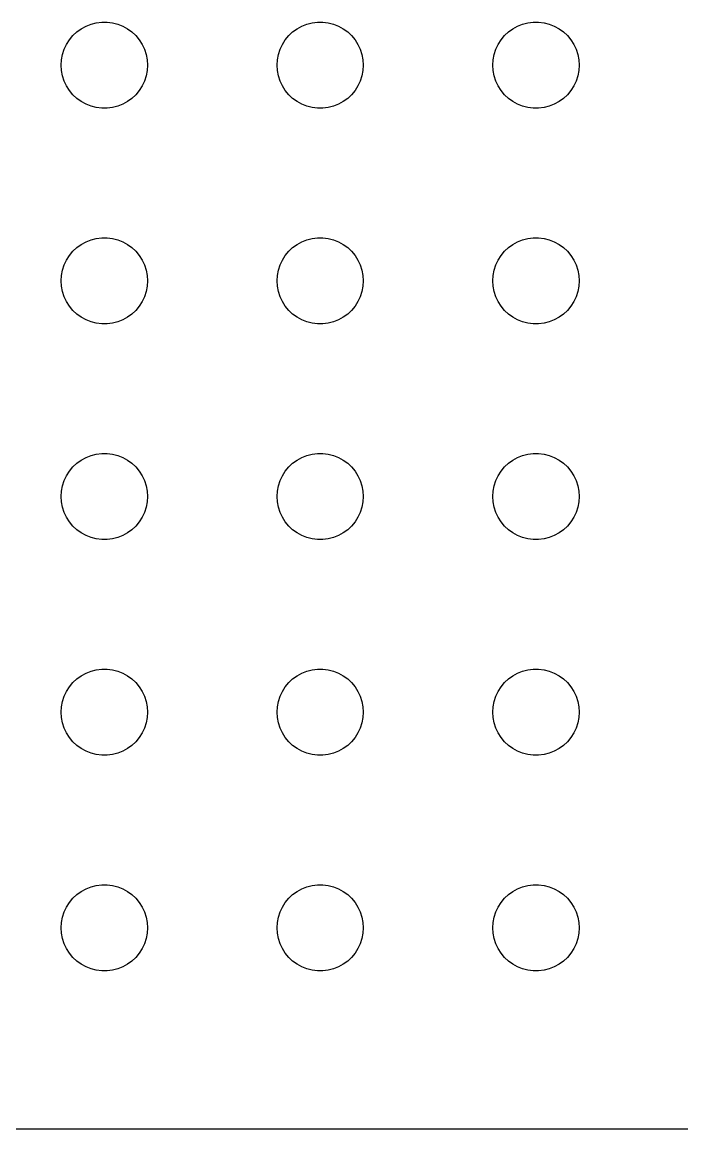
# Model space of a CAD drawing. Header units: metres. Extents: x -90 to 90, y -89 to 89.
# Drawn here: x 19.64 to 42.57, y -89.49 to -51 of the extents above; entities that cross this region are included whole.
import ezdxf

# ---------------------------------------------------------------- set-up
doc = ezdxf.new("R2010")
doc.units = ezdxf.units.M

msp = doc.modelspace()

# ---------------------------------------------------------------- linework, layer by layer
for p, q in [((21.6963, -51.2335), (21.8613, -51.1428)), ((21.8613, -51.1428), (22.0365, -51.0734)), ((22.0365, -51.0734), (22.2189, -51.0266)), ((22.2189, -51.0266), (22.4058, -51.003)), ((22.4058, -51.003), (22.5942, -51.003)), ((22.5942, -51.003), (22.7811, -51.0266)), ((22.7811, -51.0266), (22.9635, -51.0734)), ((22.9635, -51.0734), (23.1387, -51.1428)), ((23.1387, -51.1428), (23.3037, -51.2335)), ((29.1963, -51.2335), (29.3613, -51.1428)), ((29.3613, -51.1428), (29.5365, -51.0734)), ((29.5365, -51.0734), (29.7189, -51.0266)), ((29.7189, -51.0266), (29.9058, -51.003)), ((29.9058, -51.003), (30.0942, -51.003)), ((30.0942, -51.003), (30.2811, -51.0266)), ((30.2811, -51.0266), (30.4635, -51.0734)), ((30.4635, -51.0734), (30.6387, -51.1428)), ((30.6387, -51.1428), (30.8037, -51.2335)), ((36.6963, -51.2335), (36.8613, -51.1428)), ((36.8613, -51.1428), (37.0365, -51.0734)), ((37.0365, -51.0734), (37.2189, -51.0266)), ((37.2189, -51.0266), (37.4058, -51.003)), ((37.4058, -51.003), (37.5942, -51.003)), ((37.5942, -51.003), (37.7811, -51.0266)), ((37.7811, -51.0266), (37.9635, -51.0734)), ((37.9635, -51.0734), (38.1387, -51.1428)), ((38.1387, -51.1428), (38.3037, -51.2335)), ((21.2865, -51.6183), (21.4065, -51.4732)), ((21.4065, -51.4732), (21.5439, -51.3442)), ((21.5439, -51.3442), (21.6963, -51.2335)), ((23.3037, -51.2335), (23.4561, -51.3442)), ((23.4561, -51.3442), (23.5934, -51.4732)), ((23.5934, -51.4732), (23.7135, -51.6183)), ((28.7865, -51.6183), (28.9065, -51.4732)), ((28.9065, -51.4732), (29.0439, -51.3442)), ((29.0439, -51.3442), (29.1963, -51.2335)), ((30.8037, -51.2335), (30.9561, -51.3442)), ((30.9561, -51.3442), (31.0934, -51.4732)), ((31.0934, -51.4732), (31.2135, -51.6183)), ((36.2865, -51.6183), (36.4065, -51.4732)), ((36.4065, -51.4732), (36.5439, -51.3442)), ((36.5439, -51.3442), (36.6963, -51.2335)), ((38.3037, -51.2335), (38.4561, -51.3442)), ((38.4561, -51.3442), (38.5934, -51.4732)), ((38.5934, -51.4732), (38.7135, -51.6183)), ((21.0471, -52.127), (21.1053, -51.9478)), ((21.1053, -51.9478), (21.1855, -51.7774)), ((21.1855, -51.7774), (21.2865, -51.6183)), ((23.7135, -51.6183), (23.8145, -51.7774)), ((23.8145, -51.7774), (23.8947, -51.9478)), ((23.8947, -51.9478), (23.9529, -52.127)), ((28.5471, -52.127), (28.6053, -51.9478)), ((28.6053, -51.9478), (28.6855, -51.7774)), ((28.6855, -51.7774), (28.7865, -51.6183)), ((31.2135, -51.6183), (31.3145, -51.7774)), ((31.3145, -51.7774), (31.3947, -51.9478)), ((31.3947, -51.9478), (31.4529, -52.127)), ((36.0471, -52.127), (36.1053, -51.9478)), ((36.1053, -51.9478), (36.1855, -51.7774)), ((36.1855, -51.7774), (36.2865, -51.6183)), ((38.7135, -51.6183), (38.8145, -51.7774)), ((38.8145, -51.7774), (38.8947, -51.9478)), ((38.8947, -51.9478), (38.9529, -52.127)), ((21, -52.5), (21.0118, -52.312)), ((21.0118, -52.312), (21.0471, -52.127)), ((23.9529, -52.127), (23.9882, -52.312)), ((23.9882, -52.312), (24, -52.5)), ((28.5, -52.5), (28.5118, -52.312)), ((28.5118, -52.312), (28.5471, -52.127)), ((31.4529, -52.127), (31.4882, -52.312)), ((31.4882, -52.312), (31.5, -52.5)), ((36, -52.5), (36.0118, -52.312)), ((36.0118, -52.312), (36.0471, -52.127)), ((38.9529, -52.127), (38.9882, -52.312)), ((38.9882, -52.312), (39, -52.5)), ((21.0118, -52.688), (21, -52.5)), ((21.0471, -52.873), (21.0118, -52.688)), ((23.9882, -52.688), (23.9529, -52.873)), ((24, -52.5), (23.9882, -52.688)), ((28.5118, -52.688), (28.5, -52.5)), ((28.5471, -52.873), (28.5118, -52.688)), ((31.4882, -52.688), (31.4529, -52.873)), ((31.5, -52.5), (31.4882, -52.688)), ((36.0118, -52.688), (36, -52.5)), ((36.0471, -52.873), (36.0118, -52.688)), ((38.9882, -52.688), (38.9529, -52.873)), ((39, -52.5), (38.9882, -52.688)), ((21.1053, -53.0522), (21.0471, -52.873)), ((21.1855, -53.2226), (21.1053, -53.0522)), ((23.8947, -53.0522), (23.8145, -53.2226)), ((23.9529, -52.873), (23.8947, -53.0522)), ((28.6053, -53.0522), (28.5471, -52.873)), ((28.6855, -53.2226), (28.6053, -53.0522)), ((31.3947, -53.0522), (31.3145, -53.2226)), ((31.4529, -52.873), (31.3947, -53.0522)), ((36.1053, -53.0522), (36.0471, -52.873)), ((36.1855, -53.2226), (36.1053, -53.0522)), ((38.8947, -53.0522), (38.8145, -53.2226)), ((38.9529, -52.873), (38.8947, -53.0522)), ((21.2865, -53.3817), (21.1855, -53.2226)), ((21.4065, -53.5268), (21.2865, -53.3817)), ((23.7135, -53.3817), (23.5934, -53.5268)), ((23.8145, -53.2226), (23.7135, -53.3817)), ((28.7865, -53.3817), (28.6855, -53.2226)), ((28.9065, -53.5268), (28.7865, -53.3817)), ((31.2135, -53.3817), (31.0934, -53.5268)), ((31.3145, -53.2226), (31.2135, -53.3817)), ((36.2865, -53.3817), (36.1855, -53.2226)), ((36.4065, -53.5268), (36.2865, -53.3817)), ((38.7135, -53.3817), (38.5934, -53.5268)), ((38.8145, -53.2226), (38.7135, -53.3817)), ((21.5439, -53.6558), (21.4065, -53.5268)), ((21.6963, -53.7665), (21.5439, -53.6558)), ((21.8613, -53.8572), (21.6963, -53.7665)), ((22.0365, -53.9266), (21.8613, -53.8572)), ((23.1387, -53.8572), (22.9635, -53.9266)), ((23.3037, -53.7665), (23.1387, -53.8572)), ((23.4561, -53.6558), (23.3037, -53.7665)), ((23.5934, -53.5268), (23.4561, -53.6558)), ((29.0439, -53.6558), (28.9065, -53.5268)), ((29.1963, -53.7665), (29.0439, -53.6558)), ((29.3613, -53.8572), (29.1963, -53.7665)), ((29.5365, -53.9266), (29.3613, -53.8572)), ((30.6387, -53.8572), (30.4635, -53.9266)), ((30.8037, -53.7665), (30.6387, -53.8572)), ((30.9561, -53.6558), (30.8037, -53.7665)), ((31.0934, -53.5268), (30.9561, -53.6558)), ((36.5439, -53.6558), (36.4065, -53.5268)), ((36.6963, -53.7665), (36.5439, -53.6558)), ((36.8613, -53.8572), (36.6963, -53.7665)), ((37.0365, -53.9266), (36.8613, -53.8572)), ((38.1387, -53.8572), (37.9635, -53.9266)), ((38.3037, -53.7665), (38.1387, -53.8572)), ((38.4561, -53.6558), (38.3037, -53.7665)), ((38.5934, -53.5268), (38.4561, -53.6558)), ((22.2189, -53.9734), (22.0365, -53.9266)), ((22.4058, -53.997), (22.2189, -53.9734)), ((22.5942, -53.997), (22.4058, -53.997)), ((22.7811, -53.9734), (22.5942, -53.997)), ((22.9635, -53.9266), (22.7811, -53.9734)), ((29.7189, -53.9734), (29.5365, -53.9266)), ((29.9058, -53.997), (29.7189, -53.9734)), ((30.0942, -53.997), (29.9058, -53.997)), ((30.2811, -53.9734), (30.0942, -53.997)), ((30.4635, -53.9266), (30.2811, -53.9734)), ((37.2189, -53.9734), (37.0365, -53.9266)), ((37.4058, -53.997), (37.2189, -53.9734)), ((37.5942, -53.997), (37.4058, -53.997)), ((37.7811, -53.9734), (37.5942, -53.997)), ((37.9635, -53.9266), (37.7811, -53.9734)), ((21.4065, -58.9732), (21.5439, -58.8442)), ((21.5439, -58.8442), (21.6963, -58.7335)), ((21.6963, -58.7335), (21.8613, -58.6428)), ((21.8613, -58.6428), (22.0365, -58.5734)), ((22.0365, -58.5734), (22.2189, -58.5266)), ((22.2189, -58.5266), (22.4058, -58.503)), ((22.4058, -58.503), (22.5942, -58.503)), ((22.5942, -58.503), (22.7811, -58.5266)), ((22.7811, -58.5266), (22.9635, -58.5734)), ((22.9635, -58.5734), (23.1387, -58.6428)), ((23.1387, -58.6428), (23.3037, -58.7335)), ((23.3037, -58.7335), (23.4561, -58.8442)), ((23.4561, -58.8442), (23.5934, -58.9732)), ((28.9065, -58.9732), (29.0439, -58.8442)), ((29.0439, -58.8442), (29.1963, -58.7335)), ((29.1963, -58.7335), (29.3613, -58.6428)), ((29.3613, -58.6428), (29.5365, -58.5734)), ((29.5365, -58.5734), (29.7189, -58.5266)), ((29.7189, -58.5266), (29.9058, -58.503)), ((29.9058, -58.503), (30.0942, -58.503)), ((30.0942, -58.503), (30.2811, -58.5266)), ((30.2811, -58.5266), (30.4635, -58.5734)), ((30.4635, -58.5734), (30.6387, -58.6428)), ((30.6387, -58.6428), (30.8037, -58.7335)), ((30.8037, -58.7335), (30.9561, -58.8442)), ((30.9561, -58.8442), (31.0934, -58.9732)), ((36.4065, -58.9732), (36.5439, -58.8442)), ((36.5439, -58.8442), (36.6963, -58.7335)), ((36.6963, -58.7335), (36.8613, -58.6428)), ((36.8613, -58.6428), (37.0365, -58.5734)), ((37.0365, -58.5734), (37.2189, -58.5266)), ((37.2189, -58.5266), (37.4058, -58.503)), ((37.4058, -58.503), (37.5942, -58.503)), ((37.5942, -58.503), (37.7811, -58.5266)), ((37.7811, -58.5266), (37.9635, -58.5734)), ((37.9635, -58.5734), (38.1387, -58.6428)), ((38.1387, -58.6428), (38.3037, -58.7335)), ((38.3037, -58.7335), (38.4561, -58.8442)), ((38.4561, -58.8442), (38.5934, -58.9732)), ((21.1855, -59.2774), (21.2865, -59.1183)), ((21.2865, -59.1183), (21.4065, -58.9732)), ((23.5934, -58.9732), (23.7135, -59.1183)), ((23.7135, -59.1183), (23.8145, -59.2774)), ((28.6855, -59.2774), (28.7865, -59.1183)), ((28.7865, -59.1183), (28.9065, -58.9732)), ((31.0934, -58.9732), (31.2135, -59.1183)), ((31.2135, -59.1183), (31.3145, -59.2774)), ((36.1855, -59.2774), (36.2865, -59.1183)), ((36.2865, -59.1183), (36.4065, -58.9732)), ((38.5934, -58.9732), (38.7135, -59.1183)), ((38.7135, -59.1183), (38.8145, -59.2774)), ((21.0118, -59.812), (21.0471, -59.627)), ((21.0471, -59.627), (21.1053, -59.4478)), ((21.1053, -59.4478), (21.1855, -59.2774)), ((23.8145, -59.2774), (23.8947, -59.4478)), ((23.8947, -59.4478), (23.9529, -59.627)), ((23.9529, -59.627), (23.9882, -59.812)), ((28.5118, -59.812), (28.5471, -59.627)), ((28.5471, -59.627), (28.6053, -59.4478)), ((28.6053, -59.4478), (28.6855, -59.2774)), ((31.3145, -59.2774), (31.3947, -59.4478)), ((31.3947, -59.4478), (31.4529, -59.627)), ((31.4529, -59.627), (31.4882, -59.812)), ((36.0118, -59.812), (36.0471, -59.627)), ((36.0471, -59.627), (36.1053, -59.4478)), ((36.1053, -59.4478), (36.1855, -59.2774)), ((38.8145, -59.2774), (38.8947, -59.4478)), ((38.8947, -59.4478), (38.9529, -59.627)), ((38.9529, -59.627), (38.9882, -59.812)), ((21, -60), (21.0118, -59.812)), ((21.0118, -60.188), (21, -60)), ((23.9882, -59.812), (24, -60)), ((24, -60), (23.9882, -60.188)), ((28.5, -60), (28.5118, -59.812)), ((28.5118, -60.188), (28.5, -60)), ((31.4882, -59.812), (31.5, -60)), ((31.5, -60), (31.4882, -60.188)), ((36, -60), (36.0118, -59.812)), ((36.0118, -60.188), (36, -60)), ((38.9882, -59.812), (39, -60)), ((39, -60), (38.9882, -60.188)), ((21.0471, -60.373), (21.0118, -60.188)), ((21.1053, -60.5522), (21.0471, -60.373)), ((23.9529, -60.373), (23.8947, -60.5522)), ((23.9882, -60.188), (23.9529, -60.373)), ((28.5471, -60.373), (28.5118, -60.188)), ((28.6053, -60.5522), (28.5471, -60.373)), ((31.4529, -60.373), (31.3947, -60.5522)), ((31.4882, -60.188), (31.4529, -60.373)), ((36.0471, -60.373), (36.0118, -60.188)), ((36.1053, -60.5522), (36.0471, -60.373)), ((38.9529, -60.373), (38.8947, -60.5522)), ((38.9882, -60.188), (38.9529, -60.373)), ((21.1855, -60.7226), (21.1053, -60.5522)), ((21.2865, -60.8817), (21.1855, -60.7226)), ((23.8145, -60.7226), (23.7135, -60.8817)), ((23.8947, -60.5522), (23.8145, -60.7226)), ((28.6855, -60.7226), (28.6053, -60.5522)), ((28.7865, -60.8817), (28.6855, -60.7226)), ((31.3145, -60.7226), (31.2135, -60.8817)), ((31.3947, -60.5522), (31.3145, -60.7226)), ((36.1855, -60.7226), (36.1053, -60.5522)), ((36.2865, -60.8817), (36.1855, -60.7226)), ((38.8145, -60.7226), (38.7135, -60.8817)), ((38.8947, -60.5522), (38.8145, -60.7226)), ((21.4065, -61.0268), (21.2865, -60.8817)), ((21.5439, -61.1558), (21.4065, -61.0268)), ((21.6963, -61.2665), (21.5439, -61.1558)), ((23.4561, -61.1558), (23.3037, -61.2665)), ((23.5934, -61.0268), (23.4561, -61.1558)), ((23.7135, -60.8817), (23.5934, -61.0268)), ((28.9065, -61.0268), (28.7865, -60.8817)), ((29.0439, -61.1558), (28.9065, -61.0268)), ((29.1963, -61.2665), (29.0439, -61.1558)), ((30.9561, -61.1558), (30.8037, -61.2665)), ((31.0934, -61.0268), (30.9561, -61.1558)), ((31.2135, -60.8817), (31.0934, -61.0268)), ((36.4065, -61.0268), (36.2865, -60.8817)), ((36.5439, -61.1558), (36.4065, -61.0268)), ((36.6963, -61.2665), (36.5439, -61.1558)), ((38.4561, -61.1558), (38.3037, -61.2665)), ((38.5934, -61.0268), (38.4561, -61.1558)), ((38.7135, -60.8817), (38.5934, -61.0268)), ((21.8613, -61.3572), (21.6963, -61.2665)), ((22.0365, -61.4266), (21.8613, -61.3572)), ((22.2189, -61.4734), (22.0365, -61.4266)), ((22.4058, -61.497), (22.2189, -61.4734)), ((22.5942, -61.497), (22.4058, -61.497)), ((22.7811, -61.4734), (22.5942, -61.497)), ((22.9635, -61.4266), (22.7811, -61.4734)), ((23.1387, -61.3572), (22.9635, -61.4266)), ((23.3037, -61.2665), (23.1387, -61.3572)), ((29.3613, -61.3572), (29.1963, -61.2665)), ((29.5365, -61.4266), (29.3613, -61.3572)), ((29.7189, -61.4734), (29.5365, -61.4266)), ((29.9058, -61.497), (29.7189, -61.4734)), ((30.0942, -61.497), (29.9058, -61.497)), ((30.2811, -61.4734), (30.0942, -61.497)), ((30.4635, -61.4266), (30.2811, -61.4734)), ((30.6387, -61.3572), (30.4635, -61.4266)), ((30.8037, -61.2665), (30.6387, -61.3572)), ((36.8613, -61.3572), (36.6963, -61.2665)), ((37.0365, -61.4266), (36.8613, -61.3572)), ((37.2189, -61.4734), (37.0365, -61.4266)), ((37.4058, -61.497), (37.2189, -61.4734)), ((37.5942, -61.497), (37.4058, -61.497)), ((37.7811, -61.4734), (37.5942, -61.497)), ((37.9635, -61.4266), (37.7811, -61.4734)), ((38.1387, -61.3572), (37.9635, -61.4266)), ((38.3037, -61.2665), (38.1387, -61.3572)), ((21.6963, -66.2335), (21.8613, -66.1428)), ((21.8613, -66.1428), (22.0365, -66.0734)), ((22.0365, -66.0734), (22.2189, -66.0266)), ((22.2189, -66.0266), (22.4058, -66.003)), ((22.4058, -66.003), (22.5942, -66.003)), ((22.5942, -66.003), (22.7811, -66.0266)), ((22.7811, -66.0266), (22.9635, -66.0734)), ((22.9635, -66.0734), (23.1387, -66.1428)), ((23.1387, -66.1428), (23.3037, -66.2335)), ((29.1963, -66.2335), (29.3613, -66.1428)), ((29.3613, -66.1428), (29.5365, -66.0734)), ((29.5365, -66.0734), (29.7189, -66.0266)), ((29.7189, -66.0266), (29.9058, -66.003)), ((29.9058, -66.003), (30.0942, -66.003)), ((30.0942, -66.003), (30.2811, -66.0266)), ((30.2811, -66.0266), (30.4635, -66.0734)), ((30.4635, -66.0734), (30.6387, -66.1428)), ((30.6387, -66.1428), (30.8037, -66.2335)), ((36.6963, -66.2335), (36.8613, -66.1428)), ((36.8613, -66.1428), (37.0365, -66.0734)), ((37.0365, -66.0734), (37.2189, -66.0266)), ((37.2189, -66.0266), (37.4058, -66.003)), ((37.4058, -66.003), (37.5942, -66.003)), ((37.5942, -66.003), (37.7811, -66.0266)), ((37.7811, -66.0266), (37.9635, -66.0734)), ((37.9635, -66.0734), (38.1387, -66.1428)), ((38.1387, -66.1428), (38.3037, -66.2335)), ((21.2865, -66.6183), (21.4065, -66.4732)), ((21.4065, -66.4732), (21.5439, -66.3442)), ((21.5439, -66.3442), (21.6963, -66.2335)), ((23.3037, -66.2335), (23.4561, -66.3442)), ((23.4561, -66.3442), (23.5934, -66.4732)), ((23.5934, -66.4732), (23.7135, -66.6183)), ((28.7865, -66.6183), (28.9065, -66.4732)), ((28.9065, -66.4732), (29.0439, -66.3442)), ((29.0439, -66.3442), (29.1963, -66.2335)), ((30.8037, -66.2335), (30.9561, -66.3442)), ((30.9561, -66.3442), (31.0934, -66.4732)), ((31.0934, -66.4732), (31.2135, -66.6183)), ((36.2865, -66.6183), (36.4065, -66.4732)), ((36.4065, -66.4732), (36.5439, -66.3442)), ((36.5439, -66.3442), (36.6963, -66.2335)), ((38.3037, -66.2335), (38.4561, -66.3442)), ((38.4561, -66.3442), (38.5934, -66.4732)), ((38.5934, -66.4732), (38.7135, -66.6183)), ((21.0471, -67.127), (21.1053, -66.9478)), ((21.1053, -66.9478), (21.1855, -66.7774)), ((21.1855, -66.7774), (21.2865, -66.6183)), ((23.7135, -66.6183), (23.8145, -66.7774)), ((23.8145, -66.7774), (23.8947, -66.9478)), ((23.8947, -66.9478), (23.9529, -67.127)), ((28.5471, -67.127), (28.6053, -66.9478)), ((28.6053, -66.9478), (28.6855, -66.7774)), ((28.6855, -66.7774), (28.7865, -66.6183)), ((31.2135, -66.6183), (31.3145, -66.7774)), ((31.3145, -66.7774), (31.3947, -66.9478)), ((31.3947, -66.9478), (31.4529, -67.127)), ((36.0471, -67.127), (36.1053, -66.9478)), ((36.1053, -66.9478), (36.1855, -66.7774)), ((36.1855, -66.7774), (36.2865, -66.6183)), ((38.7135, -66.6183), (38.8145, -66.7774)), ((38.8145, -66.7774), (38.8947, -66.9478)), ((38.8947, -66.9478), (38.9529, -67.127)), ((21, -67.5), (21.0118, -67.312)), ((21.0118, -67.312), (21.0471, -67.127)), ((23.9529, -67.127), (23.9882, -67.312)), ((23.9882, -67.312), (24, -67.5)), ((28.5, -67.5), (28.5118, -67.312)), ((28.5118, -67.312), (28.5471, -67.127)), ((31.4529, -67.127), (31.4882, -67.312)), ((31.4882, -67.312), (31.5, -67.5)), ((36, -67.5), (36.0118, -67.312)), ((36.0118, -67.312), (36.0471, -67.127)), ((38.9529, -67.127), (38.9882, -67.312)), ((38.9882, -67.312), (39, -67.5)), ((21.0118, -67.688), (21, -67.5)), ((21.0471, -67.873), (21.0118, -67.688)), ((23.9882, -67.688), (23.9529, -67.873)), ((24, -67.5), (23.9882, -67.688)), ((28.5118, -67.688), (28.5, -67.5)), ((28.5471, -67.873), (28.5118, -67.688)), ((31.4882, -67.688), (31.4529, -67.873)), ((31.5, -67.5), (31.4882, -67.688)), ((36.0118, -67.688), (36, -67.5)), ((36.0471, -67.873), (36.0118, -67.688)), ((38.9882, -67.688), (38.9529, -67.873)), ((39, -67.5), (38.9882, -67.688)), ((21.1053, -68.0522), (21.0471, -67.873)), ((21.1855, -68.2226), (21.1053, -68.0522)), ((23.8947, -68.0522), (23.8145, -68.2226)), ((23.9529, -67.873), (23.8947, -68.0522)), ((28.6053, -68.0522), (28.5471, -67.873)), ((28.6855, -68.2226), (28.6053, -68.0522)), ((31.3947, -68.0522), (31.3145, -68.2226)), ((31.4529, -67.873), (31.3947, -68.0522)), ((36.1053, -68.0522), (36.0471, -67.873)), ((36.1855, -68.2226), (36.1053, -68.0522)), ((38.8947, -68.0522), (38.8145, -68.2226)), ((38.9529, -67.873), (38.8947, -68.0522)), ((21.2865, -68.3817), (21.1855, -68.2226)), ((21.4065, -68.5268), (21.2865, -68.3817)), ((23.7135, -68.3817), (23.5934, -68.5268)), ((23.8145, -68.2226), (23.7135, -68.3817)), ((28.7865, -68.3817), (28.6855, -68.2226)), ((28.9065, -68.5268), (28.7865, -68.3817)), ((31.2135, -68.3817), (31.0934, -68.5268)), ((31.3145, -68.2226), (31.2135, -68.3817)), ((36.2865, -68.3817), (36.1855, -68.2226)), ((36.4065, -68.5268), (36.2865, -68.3817)), ((38.7135, -68.3817), (38.5934, -68.5268)), ((38.8145, -68.2226), (38.7135, -68.3817)), ((21.5439, -68.6558), (21.4065, -68.5268)), ((21.6963, -68.7665), (21.5439, -68.6558)), ((21.8613, -68.8572), (21.6963, -68.7665)), ((22.0365, -68.9266), (21.8613, -68.8572)), ((23.1387, -68.8572), (22.9635, -68.9266)), ((23.3037, -68.7665), (23.1387, -68.8572)), ((23.4561, -68.6558), (23.3037, -68.7665)), ((23.5934, -68.5268), (23.4561, -68.6558)), ((29.0439, -68.6558), (28.9065, -68.5268)), ((29.1963, -68.7665), (29.0439, -68.6558)), ((29.3613, -68.8572), (29.1963, -68.7665)), ((29.5365, -68.9266), (29.3613, -68.8572)), ((30.6387, -68.8572), (30.4635, -68.9266)), ((30.8037, -68.7665), (30.6387, -68.8572)), ((30.9561, -68.6558), (30.8037, -68.7665)), ((31.0934, -68.5268), (30.9561, -68.6558)), ((36.5439, -68.6558), (36.4065, -68.5268)), ((36.6963, -68.7665), (36.5439, -68.6558)), ((36.8613, -68.8572), (36.6963, -68.7665)), ((37.0365, -68.9266), (36.8613, -68.8572)), ((38.1387, -68.8572), (37.9635, -68.9266)), ((38.3037, -68.7665), (38.1387, -68.8572)), ((38.4561, -68.6558), (38.3037, -68.7665)), ((38.5934, -68.5268), (38.4561, -68.6558)), ((22.2189, -68.9734), (22.0365, -68.9266)), ((22.4058, -68.997), (22.2189, -68.9734)), ((22.5942, -68.997), (22.4058, -68.997)), ((22.7811, -68.9734), (22.5942, -68.997)), ((22.9635, -68.9266), (22.7811, -68.9734)), ((29.7189, -68.9734), (29.5365, -68.9266)), ((29.9058, -68.997), (29.7189, -68.9734)), ((30.0942, -68.997), (29.9058, -68.997)), ((30.2811, -68.9734), (30.0942, -68.997)), ((30.4635, -68.9266), (30.2811, -68.9734)), ((37.2189, -68.9734), (37.0365, -68.9266)), ((37.4058, -68.997), (37.2189, -68.9734)), ((37.5942, -68.997), (37.4058, -68.997)), ((37.7811, -68.9734), (37.5942, -68.997)), ((37.9635, -68.9266), (37.7811, -68.9734)), ((22.2189, -73.5266), (22.4058, -73.503)), ((22.4058, -73.503), (22.5942, -73.503)), ((22.5942, -73.503), (22.7811, -73.5266)), ((29.7189, -73.5266), (29.9058, -73.503)), ((29.9058, -73.503), (30.0942, -73.503)), ((30.0942, -73.503), (30.2811, -73.5266)), ((37.2189, -73.5266), (37.4058, -73.503)), ((37.4058, -73.503), (37.5942, -73.503)), ((37.5942, -73.503), (37.7811, -73.5266)), ((21.4065, -73.9732), (21.5439, -73.8442)), ((21.5439, -73.8442), (21.6963, -73.7335)), ((21.6963, -73.7335), (21.8613, -73.6428)), ((21.8613, -73.6428), (22.0365, -73.5734)), ((22.0365, -73.5734), (22.2189, -73.5266)), ((22.7811, -73.5266), (22.9635, -73.5734)), ((22.9635, -73.5734), (23.1387, -73.6428)), ((23.1387, -73.6428), (23.3037, -73.7335)), ((23.3037, -73.7335), (23.4561, -73.8442)), ((23.4561, -73.8442), (23.5934, -73.9732)), ((28.9065, -73.9732), (29.0439, -73.8442)), ((29.0439, -73.8442), (29.1963, -73.7335)), ((29.1963, -73.7335), (29.3613, -73.6428)), ((29.3613, -73.6428), (29.5365, -73.5734)), ((29.5365, -73.5734), (29.7189, -73.5266)), ((30.2811, -73.5266), (30.4635, -73.5734)), ((30.4635, -73.5734), (30.6387, -73.6428)), ((30.6387, -73.6428), (30.8037, -73.7335)), ((30.8037, -73.7335), (30.9561, -73.8442)), ((30.9561, -73.8442), (31.0934, -73.9732)), ((36.4065, -73.9732), (36.5439, -73.8442)), ((36.5439, -73.8442), (36.6963, -73.7335)), ((36.6963, -73.7335), (36.8613, -73.6428)), ((36.8613, -73.6428), (37.0365, -73.5734)), ((37.0365, -73.5734), (37.2189, -73.5266)), ((37.7811, -73.5266), (37.9635, -73.5734)), ((37.9635, -73.5734), (38.1387, -73.6428)), ((38.1387, -73.6428), (38.3037, -73.7335)), ((38.3037, -73.7335), (38.4561, -73.8442)), ((38.4561, -73.8442), (38.5934, -73.9732)), ((21.1053, -74.4478), (21.1855, -74.2774)), ((21.1855, -74.2774), (21.2865, -74.1183)), ((21.2865, -74.1183), (21.4065, -73.9732)), ((23.5934, -73.9732), (23.7135, -74.1183)), ((23.7135, -74.1183), (23.8145, -74.2774)), ((23.8145, -74.2774), (23.8947, -74.4478)), ((28.6053, -74.4478), (28.6855, -74.2774)), ((28.6855, -74.2774), (28.7865, -74.1183)), ((28.7865, -74.1183), (28.9065, -73.9732)), ((31.0934, -73.9732), (31.2135, -74.1183)), ((31.2135, -74.1183), (31.3145, -74.2774)), ((31.3145, -74.2774), (31.3947, -74.4478)), ((36.1053, -74.4478), (36.1855, -74.2774)), ((36.1855, -74.2774), (36.2865, -74.1183)), ((36.2865, -74.1183), (36.4065, -73.9732)), ((38.5934, -73.9732), (38.7135, -74.1183)), ((38.7135, -74.1183), (38.8145, -74.2774)), ((38.8145, -74.2774), (38.8947, -74.4478)), ((21.0118, -74.812), (21.0471, -74.627)), ((21.0471, -74.627), (21.1053, -74.4478)), ((23.8947, -74.4478), (23.9529, -74.627)), ((23.9529, -74.627), (23.9882, -74.812)), ((28.5118, -74.812), (28.5471, -74.627)), ((28.5471, -74.627), (28.6053, -74.4478)), ((31.3947, -74.4478), (31.4529, -74.627)), ((31.4529, -74.627), (31.4882, -74.812)), ((36.0118, -74.812), (36.0471, -74.627)), ((36.0471, -74.627), (36.1053, -74.4478)), ((38.8947, -74.4478), (38.9529, -74.627)), ((38.9529, -74.627), (38.9882, -74.812)), ((21, -75), (21.0118, -74.812)), ((21.0118, -75.188), (21, -75)), ((23.9882, -74.812), (24, -75)), ((24, -75), (23.9882, -75.188)), ((28.5, -75), (28.5118, -74.812)), ((28.5118, -75.188), (28.5, -75)), ((31.4882, -74.812), (31.5, -75)), ((31.5, -75), (31.4882, -75.188)), ((36, -75), (36.0118, -74.812)), ((36.0118, -75.188), (36, -75)), ((38.9882, -74.812), (39, -75)), ((39, -75), (38.9882, -75.188)), ((21.0471, -75.373), (21.0118, -75.188)), ((21.1053, -75.5522), (21.0471, -75.373)), ((23.9529, -75.373), (23.8947, -75.5522)), ((23.9882, -75.188), (23.9529, -75.373)), ((28.5471, -75.373), (28.5118, -75.188)), ((28.6053, -75.5522), (28.5471, -75.373)), ((31.4529, -75.373), (31.3947, -75.5522)), ((31.4882, -75.188), (31.4529, -75.373)), ((36.0471, -75.373), (36.0118, -75.188)), ((36.1053, -75.5522), (36.0471, -75.373)), ((38.9529, -75.373), (38.8947, -75.5522)), ((38.9882, -75.188), (38.9529, -75.373)), ((21.1855, -75.7226), (21.1053, -75.5522)), ((21.2865, -75.8817), (21.1855, -75.7226)), ((23.8145, -75.7226), (23.7135, -75.8817)), ((23.8947, -75.5522), (23.8145, -75.7226)), ((28.6855, -75.7226), (28.6053, -75.5522)), ((28.7865, -75.8817), (28.6855, -75.7226)), ((31.3145, -75.7226), (31.2135, -75.8817)), ((31.3947, -75.5522), (31.3145, -75.7226)), ((36.1855, -75.7226), (36.1053, -75.5522)), ((36.2865, -75.8817), (36.1855, -75.7226)), ((38.8145, -75.7226), (38.7135, -75.8817)), ((38.8947, -75.5522), (38.8145, -75.7226)), ((21.4065, -76.0268), (21.2865, -75.8817)), ((21.5439, -76.1558), (21.4065, -76.0268)), ((21.6963, -76.2665), (21.5439, -76.1558)), ((23.4561, -76.1558), (23.3037, -76.2665)), ((23.5934, -76.0268), (23.4561, -76.1558)), ((23.7135, -75.8817), (23.5934, -76.0268)), ((28.9065, -76.0268), (28.7865, -75.8817)), ((29.0439, -76.1558), (28.9065, -76.0268)), ((29.1963, -76.2665), (29.0439, -76.1558)), ((30.9561, -76.1558), (30.8037, -76.2665)), ((31.0934, -76.0268), (30.9561, -76.1558)), ((31.2135, -75.8817), (31.0934, -76.0268)), ((36.4065, -76.0268), (36.2865, -75.8817)), ((36.5439, -76.1558), (36.4065, -76.0268)), ((36.6963, -76.2665), (36.5439, -76.1558)), ((38.4561, -76.1558), (38.3037, -76.2665)), ((38.5934, -76.0268), (38.4561, -76.1558)), ((38.7135, -75.8817), (38.5934, -76.0268)), ((21.8613, -76.3572), (21.6963, -76.2665)), ((22.0365, -76.4266), (21.8613, -76.3572)), ((22.2189, -76.4734), (22.0365, -76.4266)), ((22.4058, -76.497), (22.2189, -76.4734)), ((22.5942, -76.497), (22.4058, -76.497)), ((22.7811, -76.4734), (22.5942, -76.497)), ((22.9635, -76.4266), (22.7811, -76.4734)), ((23.1387, -76.3572), (22.9635, -76.4266)), ((23.3037, -76.2665), (23.1387, -76.3572)), ((29.3613, -76.3572), (29.1963, -76.2665)), ((29.5365, -76.4266), (29.3613, -76.3572)), ((29.7189, -76.4734), (29.5365, -76.4266)), ((29.9058, -76.497), (29.7189, -76.4734)), ((30.0942, -76.497), (29.9058, -76.497)), ((30.2811, -76.4734), (30.0942, -76.497)), ((30.4635, -76.4266), (30.2811, -76.4734)), ((30.6387, -76.3572), (30.4635, -76.4266)), ((30.8037, -76.2665), (30.6387, -76.3572)), ((36.8613, -76.3572), (36.6963, -76.2665)), ((37.0365, -76.4266), (36.8613, -76.3572)), ((37.2189, -76.4734), (37.0365, -76.4266)), ((37.4058, -76.497), (37.2189, -76.4734)), ((37.5942, -76.497), (37.4058, -76.497)), ((37.7811, -76.4734), (37.5942, -76.497)), ((37.9635, -76.4266), (37.7811, -76.4734)), ((38.1387, -76.3572), (37.9635, -76.4266)), ((38.3037, -76.2665), (38.1387, -76.3572)), ((21.6963, -81.2335), (21.8613, -81.1428)), ((21.8613, -81.1428), (22.0365, -81.0734)), ((22.0365, -81.0734), (22.2189, -81.0266)), ((22.2189, -81.0266), (22.4058, -81.003)), ((22.4058, -81.003), (22.5942, -81.003)), ((22.5942, -81.003), (22.7811, -81.0266)), ((22.7811, -81.0266), (22.9635, -81.0734)), ((22.9635, -81.0734), (23.1387, -81.1428)), ((23.1387, -81.1428), (23.3037, -81.2335)), ((29.1963, -81.2335), (29.3613, -81.1428)), ((29.3613, -81.1428), (29.5365, -81.0734)), ((29.5365, -81.0734), (29.7189, -81.0266)), ((29.7189, -81.0266), (29.9058, -81.003)), ((29.9058, -81.003), (30.0942, -81.003)), ((30.0942, -81.003), (30.2811, -81.0266)), ((30.2811, -81.0266), (30.4635, -81.0734)), ((30.4635, -81.0734), (30.6387, -81.1428)), ((30.6387, -81.1428), (30.8037, -81.2335)), ((36.6963, -81.2335), (36.8613, -81.1428)), ((36.8613, -81.1428), (37.0365, -81.0734)), ((37.0365, -81.0734), (37.2189, -81.0266)), ((37.2189, -81.0266), (37.4058, -81.003)), ((37.4058, -81.003), (37.5942, -81.003)), ((37.5942, -81.003), (37.7811, -81.0266)), ((37.7811, -81.0266), (37.9635, -81.0734)), ((37.9635, -81.0734), (38.1387, -81.1428)), ((38.1387, -81.1428), (38.3037, -81.2335)), ((21.2865, -81.6183), (21.4065, -81.4732)), ((21.4065, -81.4732), (21.5439, -81.3442)), ((21.5439, -81.3442), (21.6963, -81.2335)), ((23.3037, -81.2335), (23.4561, -81.3442)), ((23.4561, -81.3442), (23.5934, -81.4732)), ((23.5934, -81.4732), (23.7135, -81.6183)), ((28.7865, -81.6183), (28.9065, -81.4732)), ((28.9065, -81.4732), (29.0439, -81.3442)), ((29.0439, -81.3442), (29.1963, -81.2335)), ((30.8037, -81.2335), (30.9561, -81.3442)), ((30.9561, -81.3442), (31.0934, -81.4732)), ((31.0934, -81.4732), (31.2135, -81.6183)), ((36.2865, -81.6183), (36.4065, -81.4732)), ((36.4065, -81.4732), (36.5439, -81.3442)), ((36.5439, -81.3442), (36.6963, -81.2335)), ((38.3037, -81.2335), (38.4561, -81.3442)), ((38.4561, -81.3442), (38.5934, -81.4732)), ((38.5934, -81.4732), (38.7135, -81.6183)), ((21.0471, -82.127), (21.1053, -81.9478)), ((21.1053, -81.9478), (21.1855, -81.7774)), ((21.1855, -81.7774), (21.2865, -81.6183)), ((23.7135, -81.6183), (23.8145, -81.7774)), ((23.8145, -81.7774), (23.8947, -81.9478)), ((23.8947, -81.9478), (23.9529, -82.127)), ((28.5471, -82.127), (28.6053, -81.9478)), ((28.6053, -81.9478), (28.6855, -81.7774)), ((28.6855, -81.7774), (28.7865, -81.6183)), ((31.2135, -81.6183), (31.3145, -81.7774)), ((31.3145, -81.7774), (31.3947, -81.9478)), ((31.3947, -81.9478), (31.4529, -82.127)), ((36.0471, -82.127), (36.1053, -81.9478)), ((36.1053, -81.9478), (36.1855, -81.7774)), ((36.1855, -81.7774), (36.2865, -81.6183)), ((38.7135, -81.6183), (38.8145, -81.7774)), ((38.8145, -81.7774), (38.8947, -81.9478)), ((38.8947, -81.9478), (38.9529, -82.127)), ((21, -82.5), (21.0118, -82.312)), ((21.0118, -82.312), (21.0471, -82.127)), ((23.9529, -82.127), (23.9882, -82.312)), ((23.9882, -82.312), (24, -82.5)), ((28.5, -82.5), (28.5118, -82.312)), ((28.5118, -82.312), (28.5471, -82.127)), ((31.4529, -82.127), (31.4882, -82.312)), ((31.4882, -82.312), (31.5, -82.5)), ((36, -82.5), (36.0118, -82.312)), ((36.0118, -82.312), (36.0471, -82.127)), ((38.9529, -82.127), (38.9882, -82.312)), ((38.9882, -82.312), (39, -82.5)), ((21.0118, -82.688), (21, -82.5)), ((21.0471, -82.873), (21.0118, -82.688)), ((23.9882, -82.688), (23.9529, -82.873)), ((24, -82.5), (23.9882, -82.688)), ((28.5118, -82.688), (28.5, -82.5)), ((28.5471, -82.873), (28.5118, -82.688)), ((31.4882, -82.688), (31.4529, -82.873)), ((31.5, -82.5), (31.4882, -82.688)), ((36.0118, -82.688), (36, -82.5)), ((36.0471, -82.873), (36.0118, -82.688)), ((38.9882, -82.688), (38.9529, -82.873)), ((39, -82.5), (38.9882, -82.688)), ((21.1053, -83.0522), (21.0471, -82.873)), ((21.1855, -83.2226), (21.1053, -83.0522)), ((23.8947, -83.0522), (23.8145, -83.2226)), ((23.9529, -82.873), (23.8947, -83.0522)), ((28.6053, -83.0522), (28.5471, -82.873)), ((28.6855, -83.2226), (28.6053, -83.0522)), ((31.3947, -83.0522), (31.3145, -83.2226)), ((31.4529, -82.873), (31.3947, -83.0522)), ((36.1053, -83.0522), (36.0471, -82.873)), ((36.1855, -83.2226), (36.1053, -83.0522)), ((38.8947, -83.0522), (38.8145, -83.2226)), ((38.9529, -82.873), (38.8947, -83.0522)), ((21.2865, -83.3817), (21.1855, -83.2226)), ((21.4065, -83.5268), (21.2865, -83.3817)), ((23.7135, -83.3817), (23.5934, -83.5268)), ((23.8145, -83.2226), (23.7135, -83.3817)), ((28.7865, -83.3817), (28.6855, -83.2226)), ((28.9065, -83.5268), (28.7865, -83.3817)), ((31.2135, -83.3817), (31.0934, -83.5268)), ((31.3145, -83.2226), (31.2135, -83.3817)), ((36.2865, -83.3817), (36.1855, -83.2226)), ((36.4065, -83.5268), (36.2865, -83.3817)), ((38.7135, -83.3817), (38.5934, -83.5268)), ((38.8145, -83.2226), (38.7135, -83.3817)), ((21.5439, -83.6558), (21.4065, -83.5268)), ((21.6963, -83.7665), (21.5439, -83.6558)), ((21.8613, -83.8572), (21.6963, -83.7665)), ((22.0365, -83.9266), (21.8613, -83.8572)), ((23.1387, -83.8572), (22.9635, -83.9266)), ((23.3037, -83.7665), (23.1387, -83.8572)), ((23.4561, -83.6558), (23.3037, -83.7665)), ((23.5934, -83.5268), (23.4561, -83.6558)), ((29.0439, -83.6558), (28.9065, -83.5268)), ((29.1963, -83.7665), (29.0439, -83.6558)), ((29.3613, -83.8572), (29.1963, -83.7665)), ((29.5365, -83.9266), (29.3613, -83.8572)), ((30.6387, -83.8572), (30.4635, -83.9266)), ((30.8037, -83.7665), (30.6387, -83.8572)), ((30.9561, -83.6558), (30.8037, -83.7665)), ((31.0934, -83.5268), (30.9561, -83.6558)), ((36.5439, -83.6558), (36.4065, -83.5268)), ((36.6963, -83.7665), (36.5439, -83.6558)), ((36.8613, -83.8572), (36.6963, -83.7665)), ((37.0365, -83.9266), (36.8613, -83.8572)), ((38.1387, -83.8572), (37.9635, -83.9266)), ((38.3037, -83.7665), (38.1387, -83.8572)), ((38.4561, -83.6558), (38.3037, -83.7665)), ((38.5934, -83.5268), (38.4561, -83.6558)), ((22.2189, -83.9734), (22.0365, -83.9266)), ((22.4058, -83.997), (22.2189, -83.9734)), ((22.5942, -83.997), (22.4058, -83.997)), ((22.7811, -83.9734), (22.5942, -83.997)), ((22.9635, -83.9266), (22.7811, -83.9734)), ((29.7189, -83.9734), (29.5365, -83.9266)), ((29.9058, -83.997), (29.7189, -83.9734)), ((30.0942, -83.997), (29.9058, -83.997)), ((30.2811, -83.9734), (30.0942, -83.997)), ((30.4635, -83.9266), (30.2811, -83.9734)), ((37.2189, -83.9734), (37.0365, -83.9266)), ((37.4058, -83.997), (37.2189, -83.9734)), ((37.5942, -83.997), (37.4058, -83.997)), ((37.7811, -83.9734), (37.5942, -83.997)), ((37.9635, -83.9266), (37.7811, -83.9734)), ((-84.8139, -89.4901), (84.8139, -89.4901))]:
    msp.add_line(p, q)

doc.saveas('drawing.dxf')
